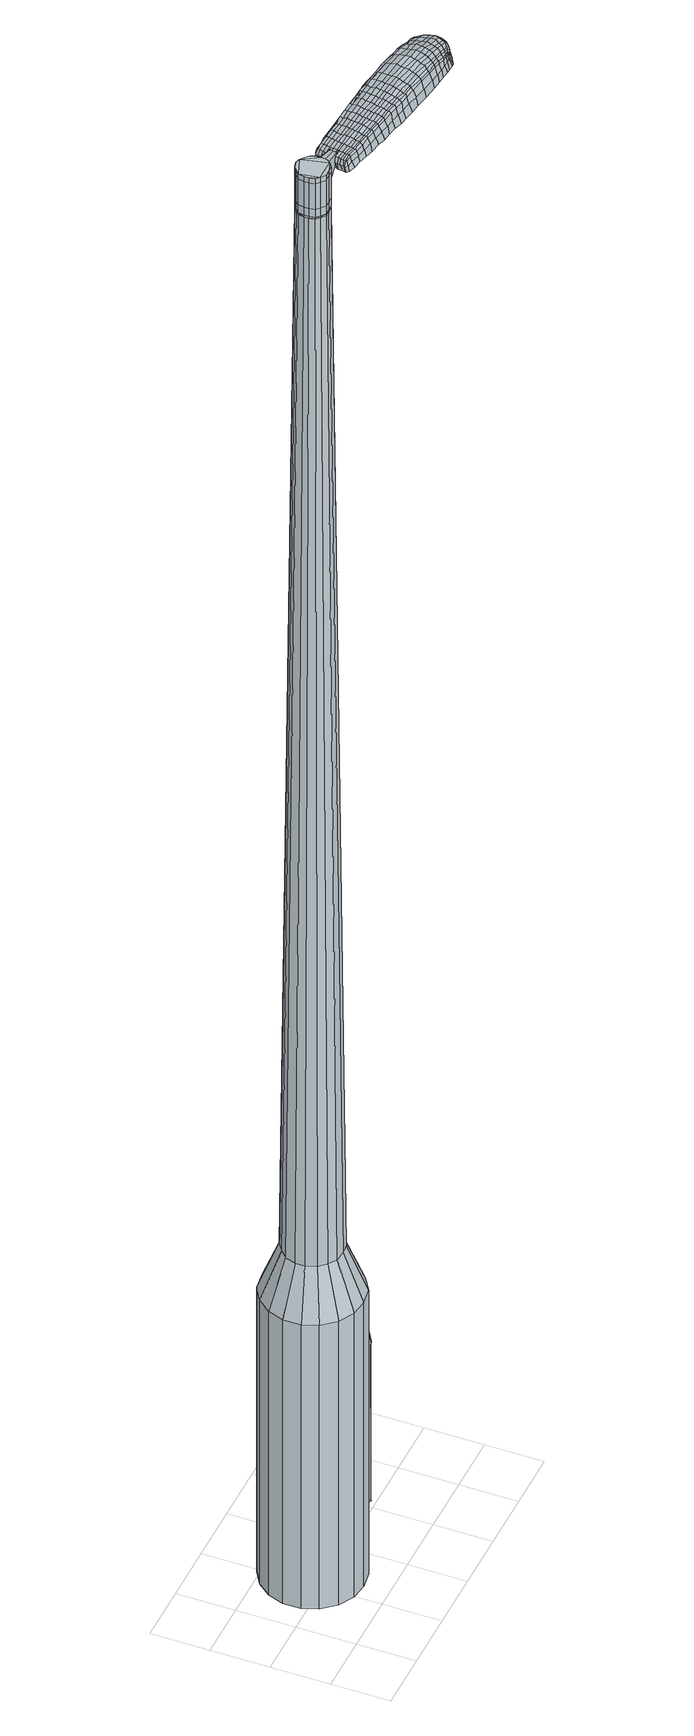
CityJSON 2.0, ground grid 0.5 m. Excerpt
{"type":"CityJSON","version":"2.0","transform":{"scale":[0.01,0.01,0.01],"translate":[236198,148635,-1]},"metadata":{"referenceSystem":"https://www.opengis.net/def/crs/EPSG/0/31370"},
"CityObjects":{
"object1":{"type":"GenericCityObject","attributes":{"cluster":146,"mean_distance_to_centroid":0.287,"new_centroid_x":236198.62,"new_centroid_y":148635.62,"mean_distance_to_camera":10.7,"H1":-2.13,"H2":3.33,"Z_final":111.31,"cluster2":-1,"proj_x":236197.7,"proj_y":148641.06,"id_line":53250,"bearing_l":80.39,"distance":5.52,"orientation":"right","G_obj":350.39},"geometry":[{"type":"MultiSurface","lod":"2","boundaries":[[[0,1,2,3]],[[1,4,5,2]],[[4,6,7,5]],[[6,8,9,7]],[[8,10,11,9]],[[10,12,13,11]],[[12,14,15,13]],[[14,16,17,15]],[[16,18,19,17]],[[18,20,21,19]],[[20,22,23,21]],[[22,24,25,23]],[[24,26,27,25]],[[26,28,29,27]],[[28,30,31,29]],[[30,32,33,31]],[[32,34,35,33]],[[34,0,3,35]],[[36,37,38,39]],[[38,40,41,42]],[[41,43,42]],[[42,44,45,46]],[[45,47,46]],[[46,48,49,50]],[[49,51,50]],[[42,46,50,38]],[[50,52,39,38]],[[53,36,39]],[[2,5,7,35]],[[7,9,11,15]],[[11,13,15]],[[15,17,19,23]],[[19,21,23]],[[23,25,27,31]],[[27,29,31]],[[15,23,31,7]],[[31,33,35,7]],[[3,2,35]],[[1,0,54,55]],[[0,34,56,54]],[[34,32,57,56]],[[32,30,58,57]],[[30,28,59,58]],[[28,26,60,59]],[[26,24,61,60]],[[24,22,62,61]],[[22,20,63,62]],[[20,18,64,63]],[[18,16,65,64]],[[16,14,66,65]],[[14,12,67,66]],[[12,10,68,67]],[[10,8,69,68]],[[8,6,70,69]],[[6,4,71,70]],[[4,1,55,71]],[[55,54,72,73]],[[54,56,74,72]],[[56,57,75,74]],[[57,58,76,75]],[[58,59,77,76]],[[59,60,78,77]],[[60,61,79,78]],[[61,62,80,79]],[[62,63,81,80]],[[63,64,82,81]],[[64,65,83,82]],[[65,66,84,83]],[[66,67,85,84]],[[67,68,86,85]],[[68,69,87,86]],[[69,70,88,87]],[[70,71,89,88]],[[71,55,73,89]],[[72,90,91,92]],[[93,94,90,72]],[[75,95,94,93]],[[76,96,95,75]],[[97,98,96,76]],[[99,100,98,97]],[[101,102,100,99]],[[103,104,102,101]],[[105,106,104,103]],[[82,107,106,105]],[[83,108,107,82]],[[109,110,108,83]],[[111,112,110,109]],[[113,114,112,111]],[[87,115,114,113]],[[116,117,115,87]],[[118,119,117,116]],[[92,91,119,118]],[[120,121,122,123]],[[124,120,123,125]],[[126,124,125,127]],[[128,126,127,129]],[[130,128,129,131]],[[132,130,131,133]],[[134,132,133,135]],[[136,134,135,137]],[[138,136,137,139]],[[140,138,139,141]],[[142,140,141,143]],[[144,142,143,145]],[[146,144,145,147]],[[148,146,147,149]],[[150,148,149,151]],[[152,150,151,153]],[[73,72,92]],[[74,93,72]],[[74,75,93]],[[77,97,76]],[[77,78,99,97]],[[78,79,101,99]],[[79,80,103,101]],[[80,81,105,103]],[[81,82,105]],[[84,109,83]],[[84,85,111,109]],[[85,86,113,111]],[[86,87,113]],[[88,116,87]],[[88,89,118,116]],[[89,73,92,118]],[[154,91,90]],[[154,155,119,91]],[[155,156,117,119]],[[156,115,117]],[[157,114,115]],[[157,158,112,114]],[[158,159,110,112]],[[159,108,110]],[[160,106,107]],[[160,161,104,106]],[[161,162,102,104]],[[162,163,100,102]],[[163,164,98,100]],[[164,96,98]],[[165,94,95]],[[165,90,94]],[[39,52,152,166]],[[154,90,167,153]],[[53,39,166,121]],[[90,165,122,167]],[[36,53,121,120]],[[165,95,123,122]],[[37,36,120,124]],[[95,96,125,123]],[[38,37,124,126]],[[96,164,127,125]],[[40,38,126,128]],[[164,163,129,127]],[[41,40,128,130]],[[163,162,131,129]],[[43,41,130,132]],[[162,161,133,131]],[[42,43,132,134]],[[161,160,135,133]],[[44,42,134,136]],[[160,107,137,135]],[[45,44,136,138]],[[107,108,139,137]],[[47,45,138,140]],[[108,159,141,139]],[[46,47,140,142]],[[159,158,143,141]],[[48,46,142,144]],[[158,157,145,143]],[[49,48,144,146]],[[157,115,147,145]],[[51,49,146,148]],[[115,156,149,147]],[[50,51,148,150]],[[156,155,151,149]],[[52,50,150,152]],[[155,154,153,151]],[[152,153,168,169]],[[153,167,170,168]],[[167,122,171,170]],[[122,121,172,171]],[[121,166,173,172]],[[166,152,169,173]],[[174,175,176,177]],[[178,174,177,179]],[[174,178,180,181]],[[175,174,181,182]],[[183,184,185,186]],[[187,183,186,188]],[[183,187,189,190]],[[184,183,190,191]],[[192,193,194,195]],[[196,192,195,197]],[[192,196,198,199]],[[193,192,199,200]],[[201,202,203,204]],[[205,201,204,206]],[[201,205,207,208]],[[202,201,208,209]],[[210,211,212,213]],[[214,210,213,215]],[[210,214,216,217]],[[211,210,217,218]],[[219,220,221,222]],[[223,219,222,224]],[[219,223,225,226]],[[220,219,226,227]],[[228,229,230,231]],[[220,228,231,221]],[[228,220,227,232]],[[229,228,232,233]],[[234,235,236,237]],[[229,234,237,230]],[[234,229,233,238]],[[235,234,238,239]],[[240,178,179,241]],[[235,240,241,236]],[[240,235,239,242]],[[178,240,242,180]],[[243,244,245,246]],[[247,243,246,248]],[[243,247,249,250]],[[244,243,250,251]],[[252,253,254,255]],[[244,252,255,245]],[[252,244,251,256]],[[253,252,256,257]],[[258,259,260,261]],[[253,258,261,254]],[[258,253,257,262]],[[259,258,262,263]],[[264,265,266,267]],[[259,264,267,260]],[[264,259,263,268]],[[265,264,268,269]],[[270,175,182,271]],[[265,270,271,266]],[[270,265,269,272]],[[175,270,272,176]],[[273,274,275,276]],[[277,273,276,278]],[[273,277,279,280]],[[274,273,280,281]],[[282,283,284,285]],[[274,282,285,275]],[[282,274,281,286]],[[283,282,286,287]],[[288,289,290,291]],[[283,288,291,284]],[[288,283,287,292]],[[289,288,292,293]],[[294,187,188,295]],[[289,294,295,290]],[[294,289,293,296]],[[187,294,296,189]],[[297,298,299,300]],[[301,297,300,302]],[[297,301,303,304]],[[298,297,304,305]],[[306,307,308,309]],[[298,306,309,299]],[[306,298,305,310]],[[307,306,310,311]],[[312,313,314,315]],[[307,312,315,308]],[[312,307,311,316]],[[313,312,316,317]],[[318,319,320,321]],[[313,318,321,314]],[[318,313,317,322]],[[319,318,322,323]],[[324,184,191,325]],[[319,324,325,320]],[[324,319,323,326]],[[184,324,326,185]],[[327,213,212,328]],[[329,327,328,330]],[[327,329,331,332]],[[213,327,332,215]],[[333,329,330,334]],[[335,333,334,336]],[[333,335,337,338]],[[329,333,338,331]],[[339,335,336,340]],[[341,339,340,342]],[[339,341,343,344]],[[335,339,344,337]],[[345,341,342,346]],[[347,345,346,348]],[[345,347,349,350]],[[341,345,350,343]],[[351,347,348,352]],[[202,351,352,203]],[[351,202,209,353]],[[347,351,353,349]],[[354,355,200,199]],[[356,354,199,198]],[[354,356,357,358]],[[355,354,358,359]],[[360,361,359,358]],[[362,360,358,357]],[[360,362,363,364]],[[361,360,364,365]],[[366,367,365,364]],[[368,366,364,363]],[[366,368,369,370]],[[367,366,370,371]],[[372,373,371,370]],[[374,372,370,369]],[[372,374,207,205]],[[373,372,205,206]],[[375,376,377,378]],[[277,375,378,279]],[[375,277,278,379]],[[376,375,379,380]],[[381,196,197,382]],[[376,381,382,377]],[[381,376,380,383]],[[196,381,383,198]],[[384,385,386,387]],[[223,384,387,225]],[[384,223,224,388]],[[385,384,388,389]],[[390,391,392,393]],[[385,390,393,386]],[[390,385,389,394]],[[391,390,394,395]],[[396,193,200,397]],[[391,396,397,392]],[[396,391,395,398]],[[193,396,398,194]],[[399,400,401,402]],[[181,399,402,182]],[[399,181,180,403]],[[400,399,403,404]],[[405,406,407,408]],[[400,405,408,401]],[[405,400,404,409]],[[406,405,409,410]],[[411,204,203,412]],[[406,411,412,407]],[[411,406,410,413]],[[204,411,413,206]],[[414,415,416,417]],[[186,414,417,188]],[[414,186,185,418]],[[415,414,418,419]],[[420,208,207,421]],[[415,420,421,416]],[[420,415,419,422]],[[208,420,422,209]],[[423,424,425,426]],[[301,423,426,303]],[[423,301,302,427]],[[424,423,427,428]],[[429,214,215,430]],[[424,429,430,425]],[[429,424,428,431]],[[214,429,431,216]],[[432,433,434,435]],[[247,432,435,249]],[[432,247,248,436]],[[433,432,436,437]],[[438,439,440,441]],[[433,438,441,434]],[[438,433,437,442]],[[439,438,442,443]],[[444,211,218,445]],[[439,444,445,440]],[[444,439,443,446]],[[211,444,446,212]],[[447,448,437,436]],[[246,447,436,248]],[[447,246,245,449]],[[448,447,449,450]],[[451,452,443,442]],[[448,451,442,437]],[[451,448,450,453]],[[452,451,453,454]],[[455,328,212,446]],[[452,455,446,443]],[[455,452,454,456]],[[328,455,456,330]],[[457,458,459,460]],[[304,457,460,305]],[[457,304,303,426]],[[458,457,426,425]],[[461,332,331,462]],[[458,461,462,459]],[[461,458,425,430]],[[332,461,430,215]],[[463,464,450,449]],[[255,463,449,245]],[[463,255,254,465]],[[464,463,465,466]],[[467,468,454,453]],[[464,467,453,450]],[[467,464,466,469]],[[468,467,469,470]],[[471,334,330,456]],[[468,471,456,454]],[[471,468,470,472]],[[334,471,472,336]],[[473,474,475,476]],[[310,473,476,311]],[[473,310,305,460]],[[474,473,460,459]],[[477,338,337,478]],[[474,477,478,475]],[[477,474,459,462]],[[338,477,462,331]],[[479,480,466,465]],[[261,479,465,254]],[[479,261,260,481]],[[480,479,481,482]],[[483,484,470,469]],[[480,483,469,466]],[[483,480,482,485]],[[484,483,485,486]],[[487,340,336,472]],[[484,487,472,470]],[[487,484,486,488]],[[340,487,488,342]],[[489,490,491,492]],[[316,489,492,317]],[[489,316,311,476]],[[490,489,476,475]],[[493,344,343,494]],[[490,493,494,491]],[[493,490,475,478]],[[344,493,478,337]],[[495,496,482,481]],[[267,495,481,260]],[[495,267,266,497]],[[496,495,497,498]],[[499,500,486,485]],[[496,499,485,482]],[[499,496,498,501]],[[500,499,501,502]],[[503,346,342,488]],[[500,503,488,486]],[[503,500,502,504]],[[346,503,504,348]],[[505,506,507,508]],[[322,505,508,323]],[[505,322,317,492]],[[506,505,492,491]],[[509,350,349,510]],[[506,509,510,507]],[[509,506,491,494]],[[350,509,494,343]],[[511,512,498,497]],[[271,511,497,266]],[[511,271,182,402]],[[512,511,402,401]],[[513,514,502,501]],[[512,513,501,498]],[[513,512,401,408]],[[514,513,408,407]],[[515,352,348,504]],[[514,515,504,502]],[[515,514,407,412]],[[352,515,412,203]],[[516,517,419,418]],[[326,516,418,185]],[[516,326,323,508]],[[517,516,508,507]],[[518,353,209,422]],[[517,518,422,419]],[[518,517,507,510]],[[353,518,510,349]],[[519,520,380,379]],[[276,519,379,278]],[[519,276,275,521]],[[520,519,521,522]],[[523,356,198,383]],[[520,523,383,380]],[[523,520,522,524]],[[356,523,524,357]],[[525,526,527,528]],[[226,525,528,227]],[[525,226,225,387]],[[526,525,387,386]],[[529,530,531,532]],[[526,529,532,527]],[[529,526,386,393]],[[530,529,393,392]],[[533,355,359,534]],[[530,533,534,531]],[[533,530,392,397]],[[355,533,397,200]],[[535,536,522,521]],[[285,535,521,275]],[[535,285,284,537]],[[536,535,537,538]],[[539,362,357,524]],[[536,539,524,522]],[[539,536,538,540]],[[362,539,540,363]],[[541,542,543,544]],[[232,541,544,233]],[[541,232,227,528]],[[542,541,528,527]],[[545,546,547,548]],[[542,545,548,543]],[[545,542,527,532]],[[546,545,532,531]],[[549,361,365,550]],[[546,549,550,547]],[[549,546,531,534]],[[361,549,534,359]],[[551,552,538,537]],[[291,551,537,284]],[[551,291,290,553]],[[552,551,553,554]],[[555,368,363,540]],[[552,555,540,538]],[[555,552,554,556]],[[368,555,556,369]],[[557,558,559,560]],[[238,557,560,239]],[[557,238,233,544]],[[558,557,544,543]],[[561,562,563,564]],[[558,561,564,559]],[[561,558,543,548]],[[562,561,548,547]],[[565,367,371,566]],[[562,565,566,563]],[[565,562,547,550]],[[367,565,550,365]],[[567,568,554,553]],[[295,567,553,290]],[[567,295,188,417]],[[568,567,417,416]],[[569,374,369,556]],[[568,569,556,554]],[[569,568,416,421]],[[374,569,421,207]],[[570,571,404,403]],[[242,570,403,180]],[[570,242,239,560]],[[571,570,560,559]],[[572,573,410,409]],[[571,572,409,404]],[[572,571,559,564]],[[573,572,564,563]],[[574,373,206,413]],[[573,574,413,410]],[[574,573,563,566]],[[373,574,566,371]],[[575,576,577,578]],[[578,577,579,580]],[[581,579,577,582]],[[582,577,576,583]],[[584,585,586,587]],[[587,586,588,589]],[[590,588,586,591]],[[591,586,585,592]],[[593,594,595,596]],[[596,595,597,598]],[[599,597,595,600]],[[600,595,594,601]],[[602,603,604,605]],[[605,604,606,607]],[[608,606,604,609]],[[609,604,603,610]],[[611,612,613,614]],[[614,613,615,616]],[[617,615,613,618]],[[618,613,612,619]],[[620,621,622,623]],[[623,622,624,625]],[[626,624,622,627]],[[627,622,621,628]],[[629,630,631,632]],[[632,631,621,620]],[[628,621,631,633]],[[633,631,630,634]],[[635,636,637,638]],[[638,637,630,629]],[[634,630,637,639]],[[639,637,636,640]],[[580,579,641,642]],[[642,641,636,635]],[[640,636,641,643]],[[643,641,579,581]],[[644,645,646,647]],[[647,646,648,649]],[[650,648,646,651]],[[651,646,645,652]],[[653,654,655,656]],[[656,655,645,644]],[[652,645,655,657]],[[657,655,654,658]],[[659,660,661,662]],[[662,661,654,653]],[[658,654,661,663]],[[663,661,660,664]],[[665,666,667,668]],[[668,667,660,659]],[[664,660,667,669]],[[669,667,666,670]],[[583,576,671,672]],[[672,671,666,665]],[[670,666,671,673]],[[673,671,576,575]],[[674,675,676,677]],[[677,676,678,679]],[[680,678,676,681]],[[681,676,675,682]],[[683,684,685,686]],[[686,685,675,674]],[[682,675,685,687]],[[687,685,684,688]],[[689,690,691,692]],[[692,691,684,683]],[[688,684,691,693]],[[693,691,690,694]],[[589,588,695,696]],[[696,695,690,689]],[[694,690,695,697]],[[697,695,588,590]],[[698,699,700,701]],[[701,700,702,703]],[[704,702,700,705]],[[705,700,699,706]],[[707,708,709,710]],[[710,709,699,698]],[[706,699,709,711]],[[711,709,708,712]],[[713,714,715,716]],[[716,715,708,707]],[[712,708,715,717]],[[717,715,714,718]],[[719,720,721,722]],[[722,721,714,713]],[[718,714,721,723]],[[723,721,720,724]],[[592,585,725,726]],[[726,725,720,719]],[[724,720,725,727]],[[727,725,585,584]],[[611,614,728,729]],[[729,728,730,731]],[[732,730,728,733]],[[733,728,614,616]],[[731,730,734,735]],[[735,734,736,737]],[[738,736,734,739]],[[739,734,730,732]],[[737,736,740,741]],[[741,740,742,743]],[[744,742,740,745]],[[745,740,736,738]],[[743,742,746,747]],[[747,746,748,749]],[[750,748,746,751]],[[751,746,742,744]],[[749,748,752,753]],[[753,752,603,602]],[[610,603,752,754]],[[754,752,748,750]],[[601,755,756,600]],[[600,756,757,599]],[[758,757,756,759]],[[759,756,755,760]],[[760,761,762,759]],[[759,762,763,758]],[[764,763,762,765]],[[765,762,761,766]],[[766,767,768,765]],[[765,768,769,764]],[[770,769,768,771]],[[771,768,767,772]],[[772,773,774,771]],[[771,774,775,770]],[[608,775,774,606]],[[606,774,773,607]],[[776,777,778,779]],[[779,778,678,680]],[[679,678,778,780]],[[780,778,777,781]],[[598,597,782,783]],[[783,782,777,776]],[[781,777,782,784]],[[784,782,597,599]],[[785,786,787,788]],[[788,787,624,626]],[[625,624,787,789]],[[789,787,786,790]],[[791,792,793,794]],[[794,793,786,785]],[[790,786,793,795]],[[795,793,792,796]],[[601,594,797,798]],[[798,797,792,791]],[[796,792,797,799]],[[799,797,594,593]],[[800,801,802,803]],[[803,802,582,583]],[[581,582,802,804]],[[804,802,801,805]],[[806,807,808,809]],[[809,808,801,800]],[[805,801,808,810]],[[810,808,807,811]],[[602,605,812,813]],[[813,812,807,806]],[[811,807,812,814]],[[814,812,605,607]],[[815,816,817,818]],[[818,817,587,589]],[[584,587,817,819]],[[819,817,816,820]],[[608,609,821,822]],[[822,821,816,815]],[[820,816,821,823]],[[823,821,609,610]],[[824,825,702,826]],[[826,702,704]],[[703,702,827]],[[827,702,825,828]],[[616,615,829,830]],[[830,829,825,824]],[[828,825,829,831]],[[831,829,615,617]],[[832,833,834,835]],[[835,834,648,650]],[[649,648,834,836]],[[836,834,833,837]],[[838,839,840,841]],[[841,840,833,832]],[[837,833,840,842]],[[842,840,839,843]],[[619,612,844,845]],[[845,844,839,838]],[[843,839,844,846]],[[846,844,612,611]],[[837,847,848,836]],[[836,848,647,649]],[[644,647,848,849]],[[849,848,847,850]],[[843,851,852,842]],[[842,852,847,837]],[[850,847,852,853]],[[853,852,851,854]],[[611,729,855,846]],[[846,855,851,843]],[[854,851,855,856]],[[856,855,729,731]],[[857,858,859,860]],[[860,859,705,706]],[[704,705,859,826]],[[826,859,858,824]],[[732,733,861,862]],[[862,861,858,857]],[[824,858,861,830]],[[830,861,733,616]],[[850,863,864,849]],[[849,864,656,644]],[[653,656,864,865]],[[865,864,863,866]],[[854,867,868,853]],[[853,868,863,850]],[[866,863,868,869]],[[869,868,867,870]],[[731,735,871,856]],[[856,871,867,854]],[[870,867,871,872]],[[872,871,735,737]],[[873,874,875,876]],[[876,875,711,712]],[[706,711,875,860]],[[860,875,874,857]],[[738,739,877,878]],[[878,877,874,873]],[[857,874,877,862]],[[862,877,739,732]],[[866,879,880,865]],[[865,880,662,653]],[[659,662,880,881]],[[881,880,879,882]],[[870,883,884,869]],[[869,884,879,866]],[[882,879,884,885]],[[885,884,883,886]],[[737,741,887,872]],[[872,887,883,870]],[[886,883,887,888]],[[888,887,741,743]],[[889,890,891,892]],[[892,891,717,718]],[[712,717,891,876]],[[876,891,890,873]],[[744,745,893,894]],[[894,893,890,889]],[[873,890,893,878]],[[878,893,745,738]],[[882,895,896,881]],[[881,896,668,659]],[[665,668,896,897]],[[897,896,895,898]],[[886,899,900,885]],[[885,900,895,882]],[[898,895,900,901]],[[901,900,899,902]],[[743,747,903,888]],[[888,903,899,886]],[[902,899,903,904]],[[904,903,747,749]],[[905,906,907,908]],[[908,907,723,724]],[[718,723,907,892]],[[892,907,906,889]],[[750,751,909,910]],[[910,909,906,905]],[[889,906,909,894]],[[894,909,751,744]],[[898,911,912,897]],[[897,912,672,665]],[[583,672,912,803]],[[803,912,911,800]],[[902,913,914,901]],[[901,914,911,898]],[[800,911,914,809]],[[809,914,913,806]],[[749,753,915,904]],[[904,915,913,902]],[[806,913,915,813]],[[813,915,753,602]],[[820,916,917,819]],[[819,917,727,584]],[[724,727,917,908]],[[908,917,916,905]],[[610,754,918,823]],[[823,918,916,820]],[[905,916,918,910]],[[910,918,754,750]],[[781,919,920,780]],[[780,920,677,679]],[[674,677,920,921]],[[921,920,919,922]],[[599,757,923,784]],[[784,923,919,781]],[[922,919,923,924]],[[924,923,757,758]],[[925,926,927,928]],[[928,927,627,628]],[[626,627,927,788]],[[788,927,926,785]],[[929,930,931,932]],[[932,931,926,925]],[[785,926,931,794]],[[794,931,930,791]],[[760,755,933,934]],[[934,933,930,929]],[[791,930,933,798]],[[798,933,755,601]],[[922,935,936,921]],[[921,936,686,674]],[[683,686,936,937]],[[937,936,935,938]],[[758,763,939,924]],[[924,939,935,922]],[[938,935,939,940]],[[940,939,763,764]],[[941,942,943,944]],[[944,943,633,634]],[[628,633,943,928]],[[928,943,942,925]],[[945,946,947,948]],[[948,947,942,941]],[[925,942,947,932]],[[932,947,946,929]],[[766,761,949,950]],[[950,949,946,945]],[[929,946,949,934]],[[934,949,761,760]],[[938,951,952,937]],[[937,952,692,683]],[[689,692,952,953]],[[953,952,951,954]],[[764,769,955,940]],[[940,955,951,938]],[[954,951,955,956]],[[956,955,769,770]],[[957,958,959,960]],[[960,959,639,640]],[[634,639,959,944]],[[944,959,958,941]],[[961,962,963,964]],[[964,963,958,957]],[[941,958,963,948]],[[948,963,962,945]],[[772,767,965,966]],[[966,965,962,961]],[[945,962,965,950]],[[950,965,767,766]],[[954,967,968,953]],[[953,968,696,689]],[[589,696,968,818]],[[818,968,967,815]],[[770,775,969,956]],[[956,969,967,954]],[[815,967,969,822]],[[822,969,775,608]],[[805,970,971,804]],[[804,971,643,581]],[[640,643,971,960]],[[960,971,970,957]],[[811,972,973,810]],[[810,973,970,805]],[[957,970,973,964]],[[964,973,972,961]],[[607,773,974,814]],[[814,974,972,811]],[[961,972,974,966]],[[966,974,773,772]],[[575,578,177,176]],[[578,580,179,177]],[[590,591,190,189]],[[591,592,191,190]],[[593,596,195,194]],[[596,598,197,195]],[[617,618,217,216]],[[618,619,218,217]],[[620,623,222,221]],[[623,625,224,222]],[[629,632,231,230]],[[632,620,221,231]],[[635,638,237,236]],[[638,629,230,237]],[[580,642,241,179]],[[642,635,236,241]],[[650,651,250,249]],[[651,652,251,250]],[[652,657,256,251]],[[657,658,257,256]],[[658,663,262,257]],[[663,664,263,262]],[[664,669,268,263]],[[669,670,269,268]],[[670,673,272,269]],[[673,575,176,272]],[[680,681,280,279]],[[681,682,281,280]],[[682,687,286,281]],[[687,688,287,286]],[[688,693,292,287]],[[693,694,293,292]],[[694,697,296,293]],[[697,590,189,296]],[[698,701,300,299]],[[701,703,302,300]],[[707,710,309,308]],[[710,698,299,309]],[[713,716,315,314]],[[716,707,308,315]],[[719,722,321,320]],[[722,713,314,321]],[[592,726,325,191]],[[726,719,320,325]],[[776,779,378,377]],[[779,680,279,378]],[[598,783,382,197]],[[783,776,377,382]],[[625,789,388,224]],[[789,790,389,388]],[[790,795,394,389]],[[795,796,395,394]],[[796,799,398,395]],[[799,593,194,398]],[[703,827,427,302]],[[827,828,428,427]],[[828,831,431,428]],[[831,617,216,431]],[[832,835,435,434]],[[835,650,249,435]],[[838,841,441,440]],[[841,832,434,441]],[[619,845,445,218]],[[845,838,440,445]],[[975,976,977,978]],[[979,980,978,977]],[[981,982,983,984]],[[985,986,987,988]],[[976,989,990,977]],[[991,979,977,990]],[[992,981,984,993]],[[994,995,986,985]],[[989,996,997,990]],[[997,998,991,990]],[[999,992,993,1000]],[[1001,995,994,1002]],[[996,1003,1004,997]],[[1004,1005,998,997]],[[1006,999,1000,1007]],[[1008,1001,1002,1009]],[[1010,1011,1012,1013]],[[1014,1015,1011,1010]],[[1014,1016,1017,1015]],[[1016,1018,1019,1017]],[[1020,1021,1022,1023]],[[1024,1025,1021,1020]],[[1026,1027,1025,1024]],[[1028,1029,1027,1026]],[[1023,1012,1011,1020]],[[1020,1011,1015,1024]],[[1015,1017,1026,1024]],[[1017,1019,1028,1026]],[[984,983,980,979]],[[993,984,979,991]],[[998,1000,993,991]],[[1005,1007,1000,998]],[[985,988,982,981]],[[994,985,981,992]],[[1002,994,992,999]],[[1009,1002,999,1006]],[[986,1010,1013,987]],[[995,1014,1010,986]],[[1016,1014,995,1001]],[[1018,1016,1001,1008]],[[1030,1031,1032,1033]],[[1032,1034,1035,1036]],[[1032,1036,1037,1038]],[[1032,1038,1033]],[[1039,1030,1033,1040]],[[1041,1040,1033,1042]],[[1043,1042,1033]],[[1044,1032,1031,1045]],[[1046,1044,1045,1047]],[[1048,1046,1047,1049]],[[1050,1048,1049,1051]],[[1052,1050,1051,1053]],[[1053,1054,1055,1056]],[[1053,1056,1057,1058]],[[1053,1058,1059,1060]],[[1059,1061,1062,1063]],[[1059,1063,1064,1065]],[[1059,1065,1060]],[[1053,1060,1052]],[[1066,1067,1031,1030]],[[1068,1069,1034,1032]],[[1070,1071,1043,1033]],[[1067,1072,1045,1031]],[[1073,1068,1032,1044]],[[1072,1074,1047,1045]],[[1075,1073,1044,1046]],[[1074,1076,1049,1047]],[[1077,1075,1046,1048]],[[1076,1078,1051,1049]],[[1079,1077,1048,1050]],[[1078,1080,1053,1051]],[[1081,1079,1050,1052]],[[1080,1082,1054,1053]],[[1083,1084,1061,1059]],[[1085,1081,1052,1060]],[[1055,1054,1082,1086]],[[1056,1055,1086,1087]],[[1057,1056,1087,1088]],[[1058,1057,1088,1089]],[[1059,1058,1089,1083]],[[1090,1066,1030,1039]],[[1091,1090,1039,1040]],[[1092,1091,1040,1041]],[[1093,1092,1041,1042]],[[1071,1093,1042,1043]],[[1035,1034,1069,1094]],[[1062,1061,1084,1095]],[[1036,1035,1094,1096]],[[1037,1036,1096,1097]],[[1038,1037,1097,1098]],[[1033,1038,1098,1070]],[[1063,1062,1095,1099]],[[1064,1063,1099,1100]],[[1065,1064,1100,1101]],[[1060,1065,1101,1085]]]}]}
},
"vertices":[
[106,56,384],[101,42,384],[101,42,96],[106,56,96],[91,31,384],[91,31,96],[79,23,384],[79,23,96],[64,21,384],[64,21,96],[50,23,384],[50,23,96],[37,30,384],[37,30,96],[27,42,384],[27,42,96],[22,55,384],[22,55,96],[22,70,384],[22,70,96],[27,84,384],[27,84,96],[36,95,384],[36,95,96],[49,103,384],[49,103,96],[64,105,384],[64,105,96],[78,103,384],[78,103,96],[91,96,384],[91,96,96],[100,85,384],[100,85,96],[105,71,384],[105,71,96],[75,70,1524],[72,73,1524],[68,76,1524],[77,61,1524],[64,77,1524],[59,76,1524],[52,70,1524],[55,73,1524],[51,65,1524],[51,61,1524],[55,53,1524],[52,56,1524],[59,50,1524],[64,50,1524],[73,53,1524],[69,50,1524],[76,56,1524],[77,66,1524],[89,59,429],[86,51,429],[89,68,429],[86,76,429],[80,82,429],[72,87,429],[64,88,429],[55,87,429],[48,82,429],[42,76,429],[39,67,429],[39,59,429],[42,50,429],[48,44,429],[55,39,429],[64,38,429],[73,39,429],[80,44,429],[77,61,1483],[76,56,1483],[77,66,1483],[75,70,1483],[72,73,1483],[68,76,1483],[64,77,1483],[59,76,1483],[55,73,1483],[52,70,1483],[51,65,1483],[51,61,1483],[52,56,1483],[55,53,1483],[59,50,1483],[64,50,1483],[69,50,1483],[73,53,1483],[77,61,1485],[75,57,1485],[75,57,1483],[77,65,1483],[77,65,1485],[75,70,1485],[72,73,1485],[68,75,1483],[68,75,1485],[64,76,1483],[64,76,1485],[59,75,1483],[59,75,1485],[56,73,1483],[56,73,1485],[53,69,1483],[53,69,1485],[51,65,1485],[51,61,1485],[53,57,1483],[53,57,1485],[56,53,1483],[56,53,1485],[60,51,1483],[60,51,1485],[64,50,1485],[68,51,1483],[68,51,1485],[72,53,1483],[72,53,1485],[75,70,1519],[77,66,1519],[77,66,1493],[75,70,1493],[72,73,1519],[72,73,1493],[68,76,1519],[68,76,1493],[64,77,1519],[64,77,1493],[59,76,1519],[59,76,1493],[55,73,1519],[55,73,1493],[52,70,1519],[52,70,1493],[51,65,1519],[51,65,1493],[51,61,1519],[51,61,1493],[52,56,1519],[52,56,1493],[55,53,1519],[55,53,1493],[59,50,1519],[59,50,1493],[64,50,1519],[64,50,1493],[69,50,1519],[69,50,1493],[73,53,1519],[73,53,1493],[76,56,1519],[76,56,1493],[76,56,1485],[73,53,1485],[69,50,1485],[59,50,1485],[55,53,1485],[52,56,1485],[52,70,1485],[55,73,1485],[59,76,1485],[64,77,1485],[68,76,1485],[77,66,1485],[77,61,1519],[77,61,1493],[95,55,1513],[95,55,1518],[96,58,1513],[96,61,1513],[96,61,1518],[96,58,1518],[165,26,1519],[158,28,1518],[159,26,1509],[166,24,1510],[174,24,1519],[175,23,1510],[173,26,1526],[165,28,1525],[158,29,1525],[172,64,1519],[165,65,1518],[164,64,1525],[171,63,1525],[181,63,1519],[179,61,1526],[182,64,1510],[174,65,1510],[166,66,1509],[241,35,1519],[241,31,1519],[242,31,1513],[242,34,1513],[241,39,1519],[242,39,1513],[239,39,1524],[240,35,1524],[239,31,1524],[168,47,1530],[161,48,1529],[161,45,1529],[168,44,1530],[177,45,1531],[177,42,1531],[178,49,1530],[169,50,1530],[162,52,1529],[89,60,1512],[88,57,1512],[89,57,1517],[90,60,1517],[89,63,1512],[90,63,1517],[90,63,1506],[90,60,1506],[89,57,1506],[224,18,1519],[221,18,1519],[221,16,1512],[225,16,1512],[226,18,1518],[227,16,1512],[226,19,1522],[224,19,1523],[221,19,1524],[216,18,1519],[210,18,1519],[211,17,1512],[217,16,1512],[216,19,1524],[210,20,1525],[204,19,1519],[197,20,1519],[198,19,1511],[205,18,1511],[204,21,1526],[196,22,1526],[185,22,1519],[186,21,1510],[185,24,1526],[93,43,1513],[101,41,1513],[100,42,1518],[93,44,1517],[88,44,1512],[89,45,1516],[89,43,1506],[94,41,1507],[101,40,1507],[108,39,1514],[115,37,1515],[115,39,1520],[107,40,1519],[109,38,1507],[116,36,1507],[123,36,1515],[130,34,1516],[129,36,1522],[122,37,1521],[124,34,1508],[131,32,1508],[137,32,1517],[144,31,1517],[144,32,1524],[136,34,1523],[138,31,1508],[145,29,1509],[151,29,1518],[151,31,1524],[152,27,1509],[231,53,1519],[228,54,1519],[227,52,1524],[230,51,1523],[233,52,1518],[232,51,1522],[234,53,1512],[232,54,1512],[229,55,1512],[223,55,1519],[217,56,1519],[216,55,1525],[222,54,1524],[224,56,1512],[219,58,1512],[211,58,1519],[204,59,1519],[203,58,1526],[210,56,1526],[213,59,1511],[205,60,1511],[192,61,1519],[191,60,1526],[194,62,1510],[99,72,1513],[106,72,1513],[107,73,1507],[100,73,1507],[93,73,1512],[94,73,1506],[94,72,1516],[98,71,1517],[105,71,1518],[114,71,1514],[121,70,1515],[122,71,1507],[115,72,1507],[113,70,1519],[120,69,1520],[128,69,1515],[136,68,1516],[137,70,1508],[130,70,1508],[127,68,1521],[135,67,1522],[143,67,1517],[151,67,1517],[152,68,1509],[145,69,1508],[142,66,1523],[149,65,1524],[158,66,1518],[159,67,1509],[157,64,1524],[95,59,1519],[95,56,1519],[103,58,1520],[102,55,1520],[103,61,1520],[96,62,1519],[110,56,1522],[109,54,1522],[117,55,1523],[117,53,1523],[118,58,1523],[110,59,1521],[125,54,1524],[124,51,1524],[132,53,1525],[131,50,1525],[133,56,1525],[125,57,1524],[139,52,1526],[139,49,1526],[147,50,1527],[146,47,1527],[147,54,1527],[140,55,1526],[154,49,1528],[153,46,1528],[154,53,1528],[237,35,1527],[236,32,1527],[237,39,1526],[232,40,1527],[232,36,1528],[232,32,1528],[226,37,1529],[225,33,1529],[226,41,1528],[219,43,1530],[219,38,1530],[218,35,1530],[212,40,1531],[211,36,1531],[212,44,1530],[203,45,1531],[203,41,1531],[202,37,1531],[190,43,1531],[189,40,1531],[191,47,1531],[235,50,1518],[237,48,1519],[238,49,1513],[236,51,1513],[233,50,1523],[235,48,1523],[239,44,1519],[240,44,1513],[238,43,1524],[229,18,1518],[231,20,1518],[230,20,1523],[227,19,1523],[229,17,1513],[232,19,1513],[234,22,1519],[237,24,1519],[236,25,1524],[233,22,1523],[235,21,1513],[238,24,1513],[239,27,1519],[238,28,1524],[240,27,1513],[165,29,1528],[165,31,1528],[158,33,1528],[158,31,1527],[173,28,1528],[174,29,1529],[166,34,1529],[166,37,1530],[159,38,1529],[159,35,1528],[175,32,1529],[175,35,1530],[167,40,1530],[160,42,1529],[176,39,1531],[170,61,1528],[170,59,1529],[179,58,1529],[179,60,1528],[163,62,1527],[163,60,1528],[170,55,1529],[178,54,1530],[162,56,1528],[91,72,1512],[90,70,1512],[92,69,1517],[92,71,1517],[92,73,1506],[91,71,1506],[90,67,1512],[91,66,1517],[91,67,1506],[86,46,1512],[87,47,1512],[87,46,1506],[87,45,1506],[88,46,1517],[88,48,1517],[87,50,1512],[87,52,1512],[88,52,1506],[88,49,1506],[88,50,1517],[89,52,1517],[88,55,1512],[89,54,1506],[89,55,1517],[93,45,1519],[93,47,1519],[100,43,1520],[100,45,1520],[93,49,1519],[94,51,1519],[101,47,1520],[101,50,1520],[94,54,1519],[102,53,1520],[97,70,1519],[97,68,1519],[104,67,1520],[105,69,1520],[96,65,1519],[104,64,1520],[107,42,1521],[108,43,1521],[115,40,1522],[115,42,1522],[108,46,1521],[109,48,1521],[115,44,1522],[116,47,1523],[109,51,1522],[116,50,1523],[112,68,1521],[112,66,1521],[119,65,1522],[119,67,1522],[111,63,1521],[119,62,1522],[122,39,1523],[122,40,1523],[129,37,1524],[130,39,1524],[123,43,1523],[123,46,1524],[130,41,1525],[130,44,1525],[124,48,1524],[131,47,1525],[127,67,1523],[126,64,1523],[134,64,1524],[134,66,1524],[126,61,1524],[133,60,1525],[136,35,1525],[137,37,1525],[144,34,1526],[144,36,1526],[137,40,1526],[138,43,1526],[144,38,1527],[145,41,1527],[138,46,1526],[145,44,1527],[142,65,1525],[141,63,1525],[148,62,1526],[149,64,1526],[141,59,1526],[148,58,1527],[151,32,1527],[151,34,1527],[152,37,1527],[152,40,1528],[153,43,1528],[156,63,1527],[156,61,1527],[155,57,1528],[231,50,1525],[233,48,1525],[228,51,1526],[229,49,1526],[235,44,1526],[231,45,1527],[225,20,1525],[228,21,1525],[224,21,1526],[222,20,1525],[230,23,1525],[233,25,1526],[229,26,1527],[226,23,1526],[235,28,1526],[230,29,1527],[223,52,1526],[224,50,1527],[217,54,1527],[218,51,1528],[225,46,1528],[218,47,1529],[217,20,1526],[218,22,1527],[212,23,1528],[211,21,1527],[221,24,1527],[223,27,1528],[216,28,1529],[214,25,1528],[224,30,1528],[217,31,1530],[211,55,1528],[211,53,1529],[202,56,1528],[203,54,1529],[212,48,1529],[203,50,1530],[204,22,1528],[206,24,1528],[197,25,1529],[196,23,1528],[207,26,1529],[209,29,1530],[200,31,1530],[199,27,1530],[210,32,1530],[201,34,1531],[191,58,1529],[191,56,1529],[191,52,1530],[185,25,1528],[186,27,1529],[187,30,1530],[188,33,1530],[189,36,1531],[160,28,1509],[159,30,1518],[166,28,1518],[167,26,1509],[174,26,1519],[175,25,1510],[173,28,1525],[165,30,1525],[158,31,1525],[164,62,1525],[165,63,1518],[172,62,1518],[171,61,1525],[180,61,1519],[179,60,1525],[182,62,1510],[173,63,1509],[166,64,1509],[239,31,1513],[239,31,1519],[239,35,1519],[240,35,1513],[239,38,1519],[240,38,1513],[237,38,1524],[238,35,1524],[237,32,1524],[161,45,1528],[162,48,1528],[169,47,1529],[168,44,1529],[178,45,1529],[177,42,1529],[178,49,1529],[169,50,1529],[162,51,1528],[91,57,1516],[91,57,1512],[91,60,1512],[92,59,1516],[91,63,1512],[92,62,1516],[92,63,1506],[92,60,1506],[91,57,1506],[221,18,1512],[221,20,1519],[224,20,1518],[224,18,1512],[226,20,1518],[226,18,1512],[225,21,1522],[224,21,1523],[220,21,1523],[211,19,1512],[210,20,1519],[216,20,1519],[217,18,1512],[216,21,1524],[210,22,1525],[198,21,1511],[197,22,1519],[205,21,1519],[205,19,1511],[204,23,1525],[196,24,1526],[186,24,1519],[187,23,1510],[185,26,1526],[101,44,1518],[101,43,1513],[94,44,1513],[94,46,1517],[89,46,1512],[90,46,1515],[90,45,1506],[95,43,1506],[102,41,1507],[115,41,1520],[116,39,1514],[109,41,1514],[108,42,1519],[109,40,1507],[117,38,1507],[130,37,1522],[130,36,1516],[123,38,1515],[123,39,1521],[124,36,1508],[131,34,1508],[144,34,1523],[145,33,1517],[138,34,1516],[137,36,1522],[139,33,1508],[146,31,1508],[152,31,1517],[151,33,1524],[153,29,1509],[226,51,1523],[227,52,1519],[230,51,1518],[229,50,1523],[232,50,1518],[231,49,1522],[233,51,1512],[231,52,1512],[228,53,1512],[216,53,1525],[217,54,1519],[222,53,1519],[222,52,1524],[224,54,1512],[218,56,1512],[202,56,1526],[203,57,1519],[211,56,1519],[210,55,1525],[212,57,1511],[205,58,1511],[192,59,1519],[191,58,1526],[193,60,1510],[107,71,1507],[106,70,1513],[99,70,1513],[100,71,1506],[93,71,1512],[94,72,1506],[94,70,1515],[98,70,1517],[105,69,1518],[122,69,1507],[121,68,1514],[113,69,1514],[115,70,1507],[113,68,1519],[120,67,1520],[137,68,1508],[136,66,1516],[128,67,1515],[130,68,1508],[127,66,1521],[135,65,1522],[152,66,1508],[150,65,1517],[143,66,1516],[145,67,1508],[142,64,1522],[149,63,1523],[158,64,1517],[159,65,1509],[156,63,1524],[96,59,1518],[96,56,1518],[103,58,1519],[103,55,1519],[104,60,1519],[97,61,1518],[111,56,1520],[110,54,1520],[118,55,1521],[117,52,1521],[118,58,1521],[111,59,1520],[125,54,1523],[125,51,1523],[133,53,1524],[132,50,1524],[133,56,1524],[126,57,1523],[140,51,1525],[139,49,1525],[147,50,1526],[147,47,1526],[148,53,1526],[140,55,1525],[154,49,1527],[154,46,1527],[155,52,1527],[235,32,1526],[236,35,1526],[235,39,1525],[231,40,1526],[232,36,1526],[231,33,1526],[225,34,1528],[225,37,1528],[225,41,1527],[218,42,1528],[218,38,1529],[218,35,1529],[211,36,1530],[211,40,1530],[212,43,1529],[203,45,1530],[203,41,1530],[202,38,1530],[190,40,1530],[190,43,1530],[191,47,1530],[236,48,1513],[235,47,1518],[233,49,1518],[234,50,1512],[232,48,1523],[234,47,1523],[237,43,1519],[238,43,1513],[236,43,1523],[229,22,1523],[230,21,1518],[228,20,1518],[227,21,1523],[228,19,1512],[230,20,1512],[234,26,1523],[235,26,1519],[233,23,1519],[231,24,1523],[233,22,1513],[236,25,1513],[237,28,1519],[236,29,1524],[238,28,1513],[159,33,1527],[166,32,1527],[165,31,1527],[158,32,1526],[174,29,1527],[174,30,1528],[160,39,1528],[167,37,1528],[166,34,1528],[159,36,1527],[175,33,1528],[176,36,1529],[168,40,1529],[160,42,1528],[176,39,1529],[179,57,1528],[170,58,1527],[170,60,1527],[179,59,1527],[163,61,1526],[163,59,1527],[170,54,1528],[179,53,1528],[163,55,1527],[93,69,1516],[93,70,1512],[93,70,1516],[94,71,1506],[94,70,1506],[92,66,1512],[93,66,1516],[93,67,1506],[89,46,1506],[89,47,1512],[88,46,1512],[89,45,1506],[89,47,1516],[90,47,1516],[90,51,1506],[90,52,1512],[89,49,1512],[90,48,1506],[90,49,1516],[91,52,1516],[90,54,1512],[91,54,1506],[91,54,1516],[94,47,1518],[94,46,1518],[101,44,1519],[101,45,1519],[95,51,1518],[94,49,1518],[101,47,1519],[102,50,1519],[95,54,1518],[102,52,1519],[105,67,1519],[98,68,1518],[98,69,1518],[105,68,1519],[97,65,1518],[104,64,1519],[108,44,1520],[108,43,1520],[115,41,1521],[116,42,1521],[109,49,1520],[109,46,1520],[116,44,1521],[116,47,1521],[110,51,1520],[117,50,1521],[120,65,1521],[112,66,1520],[112,67,1520],[120,66,1521],[112,63,1520],[119,62,1521],[123,41,1522],[123,40,1522],[130,38,1523],[130,39,1523],[124,46,1522],[123,43,1522],[131,42,1523],[131,44,1524],[124,48,1523],[132,47,1524],[134,63,1523],[127,64,1522],[127,65,1522],[134,64,1523],[126,61,1522],[134,60,1523],[137,38,1524],[137,37,1524],[144,35,1525],[144,36,1525],[138,43,1525],[138,40,1524],[145,39,1525],[146,42,1526],[139,46,1525],[146,44,1526],[149,61,1525],[142,62,1524],[142,63,1524],[149,63,1525],[141,59,1524],[148,58,1525],[152,35,1526],[151,34,1526],[153,40,1527],[152,37,1526],[153,43,1527],[156,60,1526],[156,62,1526],[155,56,1526],[232,47,1524],[230,49,1524],[227,50,1525],[228,48,1525],[234,43,1525],[230,44,1525],[223,22,1525],[227,22,1524],[225,21,1524],[221,22,1525],[228,27,1526],[232,26,1525],[229,24,1524],[226,24,1525],[234,29,1525],[230,30,1526],[223,49,1526],[222,51,1526],[216,52,1526],[217,51,1527],[224,45,1526],[218,47,1527],[212,24,1527],[218,23,1526],[216,22,1526],[211,23,1526],[215,29,1528],[222,28,1527],[220,25,1526],[214,26,1527],[224,30,1527],[217,32,1528],[211,52,1527],[210,54,1527],[202,55,1527],[203,53,1528],[211,48,1528],[203,49,1529],[198,26,1528],[206,24,1527],[204,23,1527],[197,25,1527],[200,31,1529],[209,30,1529],[207,27,1528],[199,28,1528],[210,33,1529],[201,34,1530],[191,55,1528],[191,57,1528],[191,51,1529],[186,28,1528],[185,27,1528],[188,33,1529],[187,30,1529],[189,37,1530],[89,45,1508],[90,51,1508],[122,45,1509],[121,37,1509],[143,41,1510],[142,32,1510],[182,33,1512],[181,24,1512],[163,27,1511],[165,36,1511],[200,30,1513],[213,28,1514],[212,20,1514],[199,21,1513],[91,58,1508],[124,53,1509],[145,49,1510],[184,42,1512],[166,45,1511],[202,39,1513],[215,37,1514],[93,65,1508],[125,60,1509],[146,58,1510],[185,52,1512],[168,55,1511],[216,46,1514],[203,49,1513],[94,71,1508],[126,68,1509],[148,66,1510],[187,61,1512],[169,64,1511],[218,55,1514],[205,58,1513],[227,27,1514],[232,27,1514],[230,20,1514],[225,18,1514],[228,35,1514],[233,34,1514],[230,43,1514],[234,41,1514],[231,52,1514],[235,48,1514],[237,29,1515],[240,32,1515],[240,31,1515],[236,25,1515],[238,33,1515],[241,33,1515],[238,38,1515],[241,34,1515],[239,42,1515],[241,35,1515],[89,98,334],[93,96,334],[93,96,165],[80,103,171],[89,98,165],[86,100,165],[83,102,166],[82,103,167],[80,103,169],[86,100,334],[83,102,333],[82,103,332],[80,103,331],[80,103,328],[102,85,165],[102,85,334],[107,71,165],[107,71,334],[107,56,165],[107,56,334],[102,42,165],[102,42,334],[93,30,165],[93,30,334],[89,28,334],[86,26,334],[83,24,333],[82,23,332],[81,22,331],[80,22,328],[89,28,165],[80,22,171],[81,22,169],[82,23,167],[83,24,166],[86,26,165],[88,96,334],[91,94,334],[91,94,165],[88,96,165],[79,101,171],[79,101,328],[100,83,334],[100,83,165],[104,70,334],[104,70,165],[104,56,334],[104,56,165],[100,43,334],[100,43,165],[91,32,334],[91,32,165],[88,30,334],[79,25,328],[79,25,171],[88,30,165],[84,28,334],[82,27,333],[80,26,332],[79,25,331],[84,98,334],[82,99,333],[80,100,332],[79,101,331],[84,98,165],[79,25,169],[82,99,166],[80,100,167],[79,101,169],[80,26,167],[82,27,166],[84,28,165]
]}
